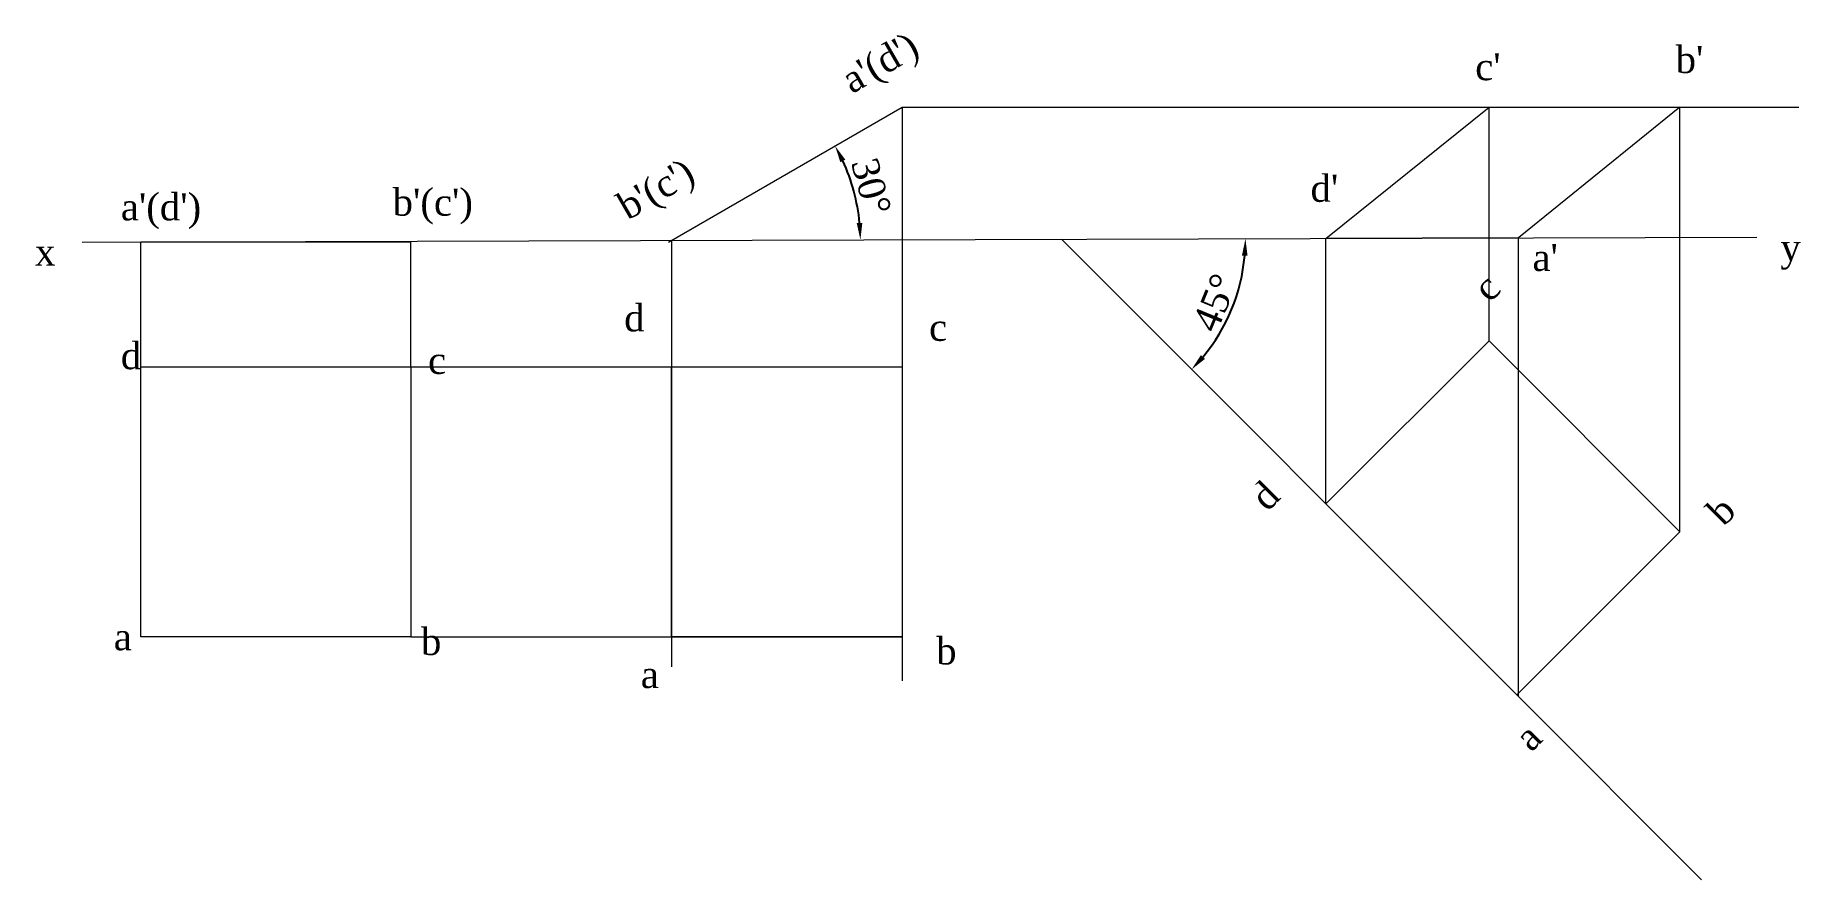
# Paper-space layout 'Layout17' of a CAD drawing. Header units: millimetres. Extents: x 9 to 271, y -5 to 120.
import ezdxf

# ---------------------------------------------------------------- set-up
doc = ezdxf.new("R2010")
doc.units = ezdxf.units.MM
doc.layers.add('PROJECTION LINE', color=5, linetype='Continuous', lineweight=5)
doc.layers.add('XY LINE', color=1, linetype='Continuous', lineweight=15)
doc.styles.get("Standard").update_dxf_attribs({"font": 'times.ttf', "height": 4})
doc.dimstyles.new('ISO-25', dxfattribs={"dimtxt": 4, "dimasz": 2.5, "dimexe": 1.25, "dimexo": 0.625, "dimtad": 1, "dimtoh": 1, "dimtxsty": 'Standard', "dimcen": 2.5, "dimadec": 0, "dimazin": 0, "dimtfac": 1, "dimtmove": 0, "dimatfit": 3, "dimfxl": 1, "dimarcsym": 0})

# ---------------------------------------------------------------- blocks, each defined once
blk = doc.blocks.new('*D63')
at = {"layer": 'Defpoints', "color": 0, "transparency": 16777216}
for p in [(137.44, 109.37), (130.81, 94.55), (15.9, 89.4), (102.8, 89.37), (264.12, 90.09)]:
    blk.add_point(p, dxfattribs=at)
at = {"layer": 'PROJECTION LINE', "color": 0, "lineweight": -2, "transparency": 16777216}
blk.add_arc((103.27, 89.64), 27.98, 5.2824, 24.8786, dxfattribs=at)
at = {"layer": 'PROJECTION LINE', "color": 0, "transparency": 16777216}
for points in [[(128.28, 101.22), (129.02, 101.6), (127.5, 103.63)], [(131.54, 92.24), (130.71, 92.2), (131.25, 89.72)]]:
    blk.add_solid(points, dxfattribs=at)
at = {"layer": 'PROJECTION LINE', "color": 0, "transparency": 16777216, "insert": (132.85, 97.61), "char_height": 4, "attachment_point": 5, "rotation": 285.0805}
blk.add_mtext('30°', dxfattribs=at)
blk = doc.blocks.new('*D64')
at = {"layer": 'Defpoints', "color": 0, "transparency": 16777216}
for p in [(15.9, 89.4), (161.04, 89.8), (264.12, 90.09), (184.68, 76.19), (228.79, 22.06)]:
    blk.add_point(p, dxfattribs=at)
at = {"layer": 'PROJECTION LINE', "color": 0, "lineweight": -2, "transparency": 16777216}
blk.add_arc((161.04, 89.8), 27.28, 320.253, 354.908, dxfattribs=at)
at = {"layer": 'PROJECTION LINE', "color": 0, "transparency": 16777216}
for points in [[(187.8, 87.4), (188.63, 87.36), (188.32, 89.88)], [(182.32, 72.08), (181.71, 72.64), (180.33, 70.51)]]:
    blk.add_solid(points, dxfattribs=at)
at = {"layer": 'PROJECTION LINE', "color": 0, "transparency": 16777216, "insert": (183.8, 80.41), "char_height": 4, "attachment_point": 5, "rotation": 67.5805}
blk.add_mtext('45°', dxfattribs=at)

psp = doc.layouts.new('Layout17')

# ---------------------------------------------------------------- linework, layer by layer
at = {"layer": 'PROJECTION LINE'}
for p, q in [((102.8, 89.369), (137.441, 109.369)), ((137.441, 109.369), (137.441, 24.368)), ((137.441, 109.369), (270.322, 109.369)), ((200.254, 89.913), (224.416, 109.369)), ((224.416, 74.756), (224.416, 109.369)), ((224.416, 109.369), (252.701, 109.369)), ((252.701, 109.369), (228.786, 89.993)), ((252.701, 90.061), (252.701, 109.369)), ((24.624, 70.909), (24.624, 89.42)), ((24.624, 89.42), (64.624, 89.42)), ((64.624, 70.909), (64.624, 89.532)), ((103.27, 89.641), (103.27, 26.466)), ((161.044, 89.803), (228.786, 22.061)), ((228.786, 89.993), (200.254, 89.913)), ((200.254, 50.593), (200.254, 89.913)), ((228.786, 22.061), (228.786, 89.993)), ((252.701, 46.472), (252.701, 90.061)), ((200.254, 50.593), (224.416, 74.756)), ((224.416, 74.756), (252.701, 46.472)), ((64.624, 70.909), (137.441, 70.909)), ((103.27, 70.909), (137.441, 70.909)), ((103.27, 30.909), (103.27, 70.909)), ((137.441, 70.909), (137.441, 30.909)), ((228.538, 22.309), (200.254, 50.593)), ((252.701, 46.472), (228.538, 22.309)), ((64.624, 30.909), (137.441, 30.909)), ((137.441, 30.909), (103.27, 30.909)), ((228.786, 22.061), (255.918, -5.071))]:
    psp.add_line(p, q, dxfattribs=at)
psp.add_lwpolyline([(24.624, 70.909), (64.624, 70.909), (64.624, 30.909), (24.624, 30.909)], close=True, dxfattribs=at)
at = {"layer": 'XY LINE'}
psp.add_line((15.896, 89.395), (264.121, 90.093), dxfattribs=at)

# ---------------------------------------------------------------- texts
at = {"layer": 'PROJECTION LINE'}
for s, rotation, p in [("a'(d')", 30, (129.99, 111.286)), ("b'(c')", 30, (96.758, 92.567)), ('c', 45, (224.517, 80.297)), ('d', 45, (191.578, 49.338)), ('b', 45, (259.158, 47.142)), ('a', 45, (230.674, 13.709))]:
    psp.add_text(s, height=4, rotation=rotation, dxfattribs=at).set_placement(p)
for s, p in [("b'", (252.075, 114.432)), ("c'", (222.368, 113.372)), ("d'", (197.965, 95.352)), ("a'(d')", (21.644, 92.602)), ("b'(c')", (61.923, 93.302)), ("a'", (230.856, 85.106)), ('d', (96.247, 76.156)), ('c', (141.43, 74.756)), ('d', (21.644, 70.557)), ('c', (67.177, 69.857)), ('a', (20.593, 28.917)), ('b', (66.126, 28.217)), ('b', (142.481, 26.817)), ('a', (98.699, 23.318))]:
    psp.add_text(s, height=4, dxfattribs=at).set_placement(p)
at = {"layer": 'XY LINE'}
for s, p in [('y', (267.613, 86.605)), ('x', (8.914, 85.907))]:
    psp.add_text(s, height=4, dxfattribs=at).set_placement(p)

# ---------------------------------------------------------------- dimensions: what is measured, and where the dimension line sits
at = {"layer": 'PROJECTION LINE'}
for base, line1, line2, picture, middle in [((130.813, 94.551), ((15.896, 89.395), (264.121, 90.093)), ((102.8, 89.369), (137.441, 109.369)), '*D63', (132.852, 97.612)), ((184.68, 76.186), ((161.044, 89.803), (228.786, 22.061)), ((15.896, 89.395), (264.121, 90.093)), '*D64', (183.801, 80.414))]:
    dim = psp.add_angular_dim_2l(base=base, line1=line1, line2=line2, dimstyle='ISO-25', dxfattribs=at)
    dim.commit()
    dim.dimension.update_dxf_attribs({"geometry": picture, "text_midpoint": middle})

doc.saveas('drawing.dxf')
